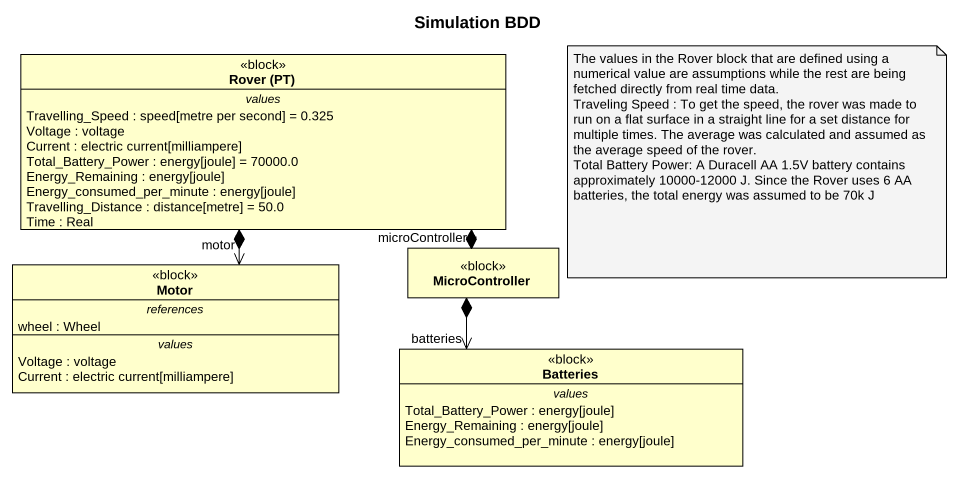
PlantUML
@startuml
title Simulation BDD
hide circle
hide empty members
class "Rover (PT)" as Rover_PT <<block>> {
  -- values --
  Travelling_Speed : speed[metre per second] = 0.325
  Voltage : voltage
  Current : electric current[milliampere]
  Total_Battery_Power : energy[joule] = 70000.0
  Energy_Remaining : energy[joule]
  Energy_consumed_per_minute : energy[joule]
  Travelling_Distance : distance[metre] = 50.0
  Time : Real
}
class Motor <<block>> {
  -- references --
  wheel : Wheel
  -- values --
  Voltage : voltage
  Current : electric current[milliampere]
}
class MicroController <<block>>
class Batteries <<block>> {
  -- values --
  Total_Battery_Power : energy[joule]
  Energy_Remaining : energy[joule]
  Energy_consumed_per_minute : energy[joule]
}
Rover_PT *--> "motor" Motor
Rover_PT *-right-> "microController" MicroController
MicroController *--> "batteries" Batteries
note as N1
  The values in the Rover block that are defined using a numerical value are assumptions while the rest are being fetched directly from real time data.
  Traveling Speed : To get the speed, the rover was made to run on a flat surface in a straight line for a set distance for multiple times. The average was calculated and assumed as the average speed of the rover.
  Total Battery Power: A Duracell AA 1.5V battery contains approximately 10000-12000 J. Since the Rover uses 6 AA batteries, the total energy was assumed to be 70k J
end note
@enduml
